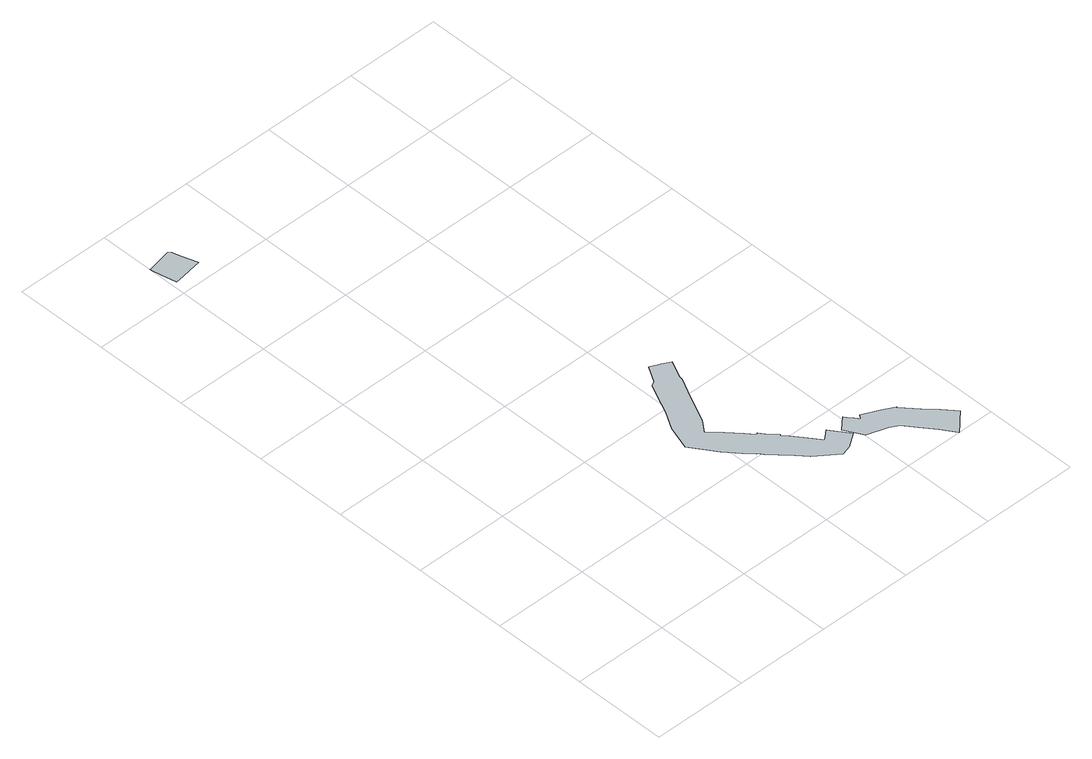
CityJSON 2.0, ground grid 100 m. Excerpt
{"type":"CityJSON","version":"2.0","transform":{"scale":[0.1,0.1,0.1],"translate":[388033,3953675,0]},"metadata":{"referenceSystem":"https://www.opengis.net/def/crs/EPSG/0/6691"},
"CityObjects":{
"object1":{"type":"GenericCityObject","attributes":{"prefecture":"13","disasterType":"1","areaType":"1","zoneNumber":"105001-K012","zoneName":"-","status":"0"},"geometry":[{"type":"MultiSurface","lod":"1","boundaries":[[[0,1,2,3,4,5,6,7,8,9,10,11,12,13,14,15]]]}]},
"object2":{"type":"GenericCityObject","attributes":{"prefecture":"13","disasterType":"1","areaType":"1","zoneNumber":"106001-K001","zoneName":"-","status":"0"},"geometry":[{"type":"MultiSurface","lod":"1","boundaries":[[[16,17,18,19,20,21,22,23,24,25,26,27,28,29,30,31,32,33,34,35,36,37,38,39,40,41,42,43,44,45,46,47,48,49,50,51,52,53,54,55]]]}]},
"object3":{"type":"GenericCityObject","attributes":{"prefecture":"13","disasterType":"1","areaType":"1","zoneNumber":"106001-K002","zoneName":"-","status":"0"},"geometry":[{"type":"MultiSurface","lod":"1","boundaries":[[[56,57,58,59,60,61,62,63,64,65,66,67,68,69,70,71,72,73,74,75,76,77,78,79]]]}]}
},
"vertices":[
[156,6163,0],[240,6176,0],[319,6189,0],[372,6197,0],[312,6367,0],[293,6455,0],[269,6478,0],[240,6472,0],[171,6458,0],[101,6444,0],[39,6431,0],[3,6424,0],[10,6398,0],[27,6310,0],[57,6147,0],[91,6152,0],
[2142,1434,0],[2020,1550,0],[2113,1672,0],[2200,1857,0],[2286,2029,0],[2358,2176,0],[2366,2218,0],[2453,2398,0],[2364,2444,0],[2350,2451,0],[2261,2496,0],[2162,2323,0],[2114,2298,0],[2042,2151,0],[1959,1973,0],[1854,1785,0],[1770,1532,0],[1952,1270,0],[2075,1124,0],[2157,1030,0],[2163,1035,0],[2201,984,0],[2289,890,0],[2339,833,0],[2473,678,0],[2701,505,0],[2801,536,0],[2946,633,0],[2888,715,0],[2864,749,0],[2807,831,0],[2710,751,0],[2641,837,0],[2521,1001,0],[2469,1061,0],[2480,1072,0],[2387,1171,0],[2349,1223,0],[2337,1211,0],[2258,1301,0],
[3094,765,0],[3088,773,0],[3068,797,0],[3025,851,0],[2908,738,0],[3013,546,0],[3220,475,0],[3314,424,0],[3412,291,0],[3521,150,0],[3619,1,0],[3694,72,0],[3712,89,0],[3747,123,0],[3803,176,0],[3820,192,0],[3705,329,0],[3589,449,0],[3455,613,0],[3455,614,0],[3334,684,0],[3152,767,0],[3126,725,0],[3109,746,0]
]}
